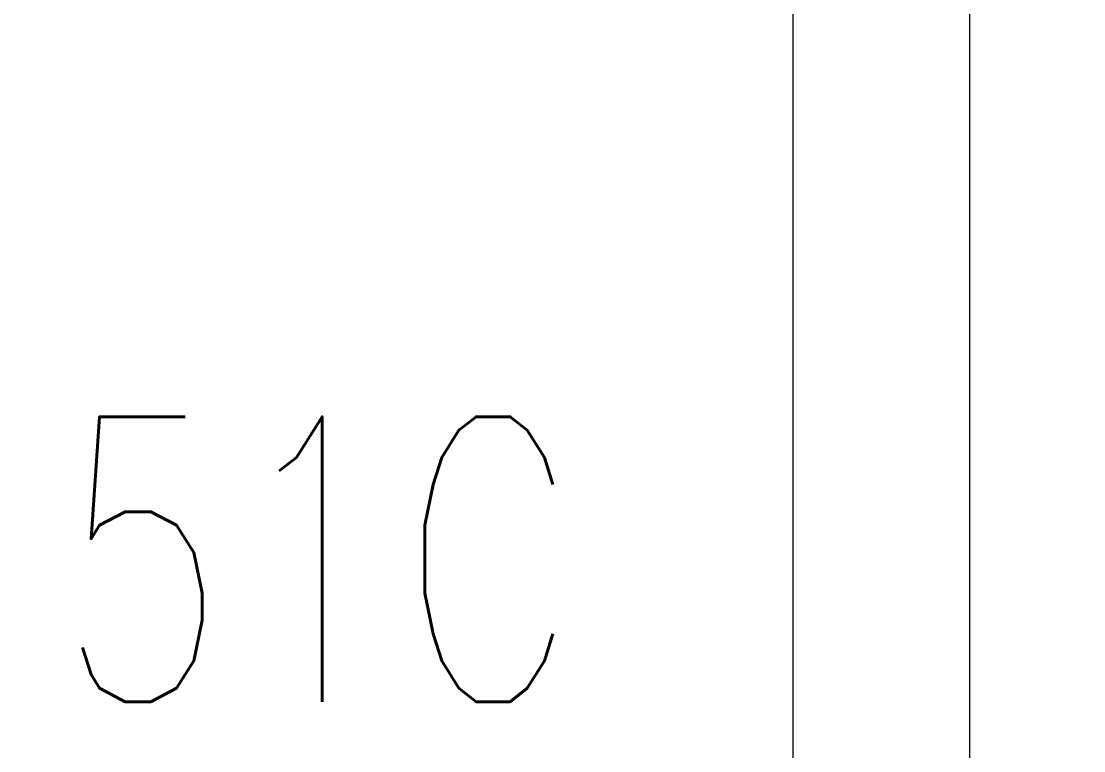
# Model space of a CAD drawing. Header units: millimetres. Extents: x 0 to 31017, y 0 to 21335.
# Drawn here: x 29735.9 to 29827.5, y 5859.3 to 5922.2 of the extents above; entities that cross this region are included whole.
import ezdxf
from ezdxf import colors
from ezdxf.entities.mleader import LeaderData, LeaderLine
from ezdxf.enums import TextEntityAlignment as Align
from ezdxf.math import Vec2, Vec3

# ---------------------------------------------------------------- set-up
doc = ezdxf.new("R2010")
doc.units = ezdxf.units.MM
doc.layers.add('PDF_幾何圖形', color=7, linetype='Continuous')
doc.layers.add('TEXT', color=4, linetype='Continuous')
doc.styles.add('C1', font='simplex.shx', dxfattribs={"bigfont": 'chin.shx'})
doc.styles.get("Standard").update_dxf_attribs({"font": 'arial.ttf'})

# ---------------------------------------------------------------- blocks, each defined once
blk = doc.blocks.new('3F建築底圖')
at = {"layer": 'PDF_幾何圖形', "lineweight": 13}
for points in [[(3040.633, -500.172), (3183.265, -500.172), (3183.265, -1159.156), (3040.633, -1159.156)], [(3040.633, -514.986), (3168.028, -514.986), (3168.028, -1144.343), (3040.633, -1144.343)]]:
    blk.add_lwpolyline(points, dxfattribs=at)
blk = doc.blocks.new('3F機組圖灰底')
at = {"layer": 'TEXT', "color": 8, "style": 'C1', "width": 0.7}
blk.add_text('51C', height=24.57, dxfattribs=at).set_placement((109349.683, -43097.495), align=Align.MIDDLE_CENTER)
blk = doc.blocks.new('_DetailCallout')
at = {"color": 0, "linetype": 'ByBlock', "lineweight": -2, "transparency": 16777216}
blk.add_line((8, 0), (-8, 0), dxfattribs=at)
blk.add_circle((0, 0), 8, dxfattribs=at)
at = {"color": 0, "transparency": 16777216}
for tag, p in [('視圖號碼', (0, 1)), ('圖紙號碼', (0, -6))]:
    blk.add_attdef(tag, text='', height=3, dxfattribs=at).set_placement(p, align=Align.CENTER)

msp = doc.modelspace()

# ---------------------------------------------------------------- block references
msp.add_blockref('3F建築底圖', (26634.36, 6847.729))
at = {"color": 30}
msp.add_blockref('3F機組圖灰底', (-79588.225, 48973.327), dxfattribs=at)

# ---------------------------------------------------------------- leaders
at = {"color": 54}
ml = msp.add_multileader_block('Standard', dxfattribs=at)
ml.set_content('_DetailCallout', color=54, scale=15)
ml.set_attribute('視圖號碼', '冷藏庫', width=0)
ml.set_attribute('圖紙號碼', 'A機', width=0)
ml.set_leader_properties()
ml.build(insert=Vec2(0, 0))
ml.multileader.update_dxf_attribs({"leader_type": 0})
ctx = ml.context
ctx.base_point, ctx.plane_origin = Vec3(29838.443, 5795.864), Vec3(29958.443, 5795.864)
notes = []
notes.append((ctx, [(0, (0, 0, 0), (0, 0), (1, 0), 1, [])]))
ctx.block.insert = Vec3(29958.443, 5795.864)
for ctx, leaders in notes:
    for number, flags, end, landing, length, lines in leaders:
        leader = LeaderData()
        leader.index, (leader.has_last_leader_line, leader.has_dogleg_vector, leader.attachment_direction) = number, flags
        leader.last_leader_point, leader.dogleg_vector, leader.dogleg_length = Vec3(end), Vec3(landing), length
        for number, points, colour, breaks in lines:
            line = LeaderLine()
            line.index, line.vertices, line.color, line.breaks = number, Vec3.list(points), colors.encode_raw_color(colour), breaks
            leader.lines.append(line)
        ctx.leaders.append(leader)

doc.saveas('drawing.dxf')
